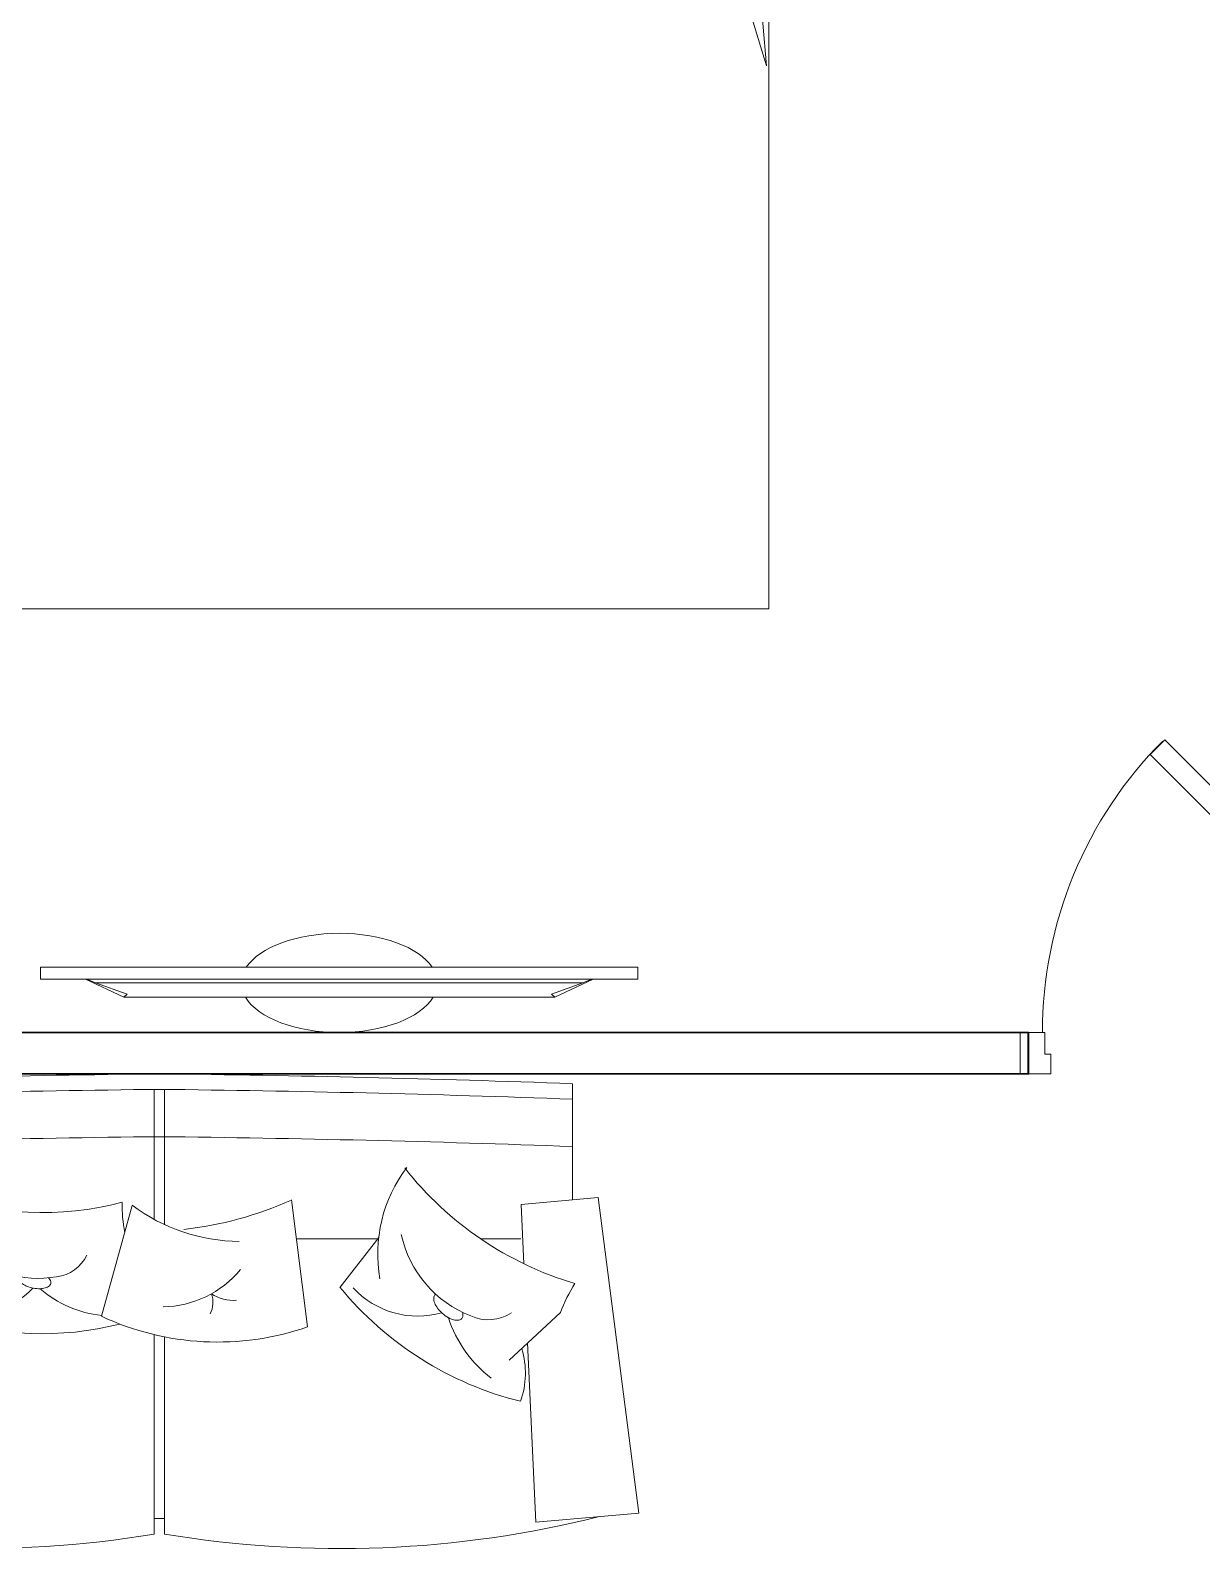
# Model space of a CAD drawing. Header units: millimetres. Extents: x 0 to 145404, y 0 to 194550.
# Drawn here: x 32339 to 34607, y 70127 to 73066 of the extents above; entities that cross this region are included whole.
import ezdxf

# ---------------------------------------------------------------- set-up
doc = ezdxf.new("R2010")
doc.units = ezdxf.units.MM
doc.linetypes.add('ELGO_LTYPE0', pattern=[0])
doc.layers.add('АР - Двери', color=126, linetype='Continuous', lineweight=9)
doc.layers.add('АР - Перегородки 80', color=32, linetype='Continuous', lineweight=30)
doc.layers.add('АР - мебель', color=7, linetype='Continuous', lineweight=9, true_color=0x787878)

# ---------------------------------------------------------------- blocks, each defined once
blk = doc.blocks.new('*U145')
at = {"color": 0, "linetype": 'ELGO_LTYPE0'}
for p, q in [((-126.3, -578.5), (-126.3, 578.5)), ((-126.3, 578.5), (-103.1, 578.5)), ((-103.1, 578.5), (-103.1, -578.5)), ((-103.1, 491.5), (-68.5, 417.2)), ((-103.1, 489.1), (-96.1, 471.8)), ((-96.1, 471.8), (-96.1, -471.8)), ((-74.4, 410.8), (-96.1, 471.8)), ((-68.5, 417.2), (-74.4, 410.8)), ((-68.5, -417.2), (-68.5, 417.2)), ((-74.4, -410.8), (-96.1, -471.8)), ((-68.5, -417.2), (-74.4, -410.8)), ((-103.1, -491.5), (-68.5, -417.2)), ((-96.1, -471.8), (-103.1, -489.1)), ((-103.1, -578.5), (-126.3, -578.5))]:
    blk.add_line(p, q, dxfattribs=at)
for start_param, end_param in [(0.31972, 2.821873), (3.433141, 5.991637)]:
    blk.add_ellipse((-96.1, 0), major_axis=(0, 189.6), ratio=0.506784, start_param=start_param, end_param=end_param, dxfattribs=at)
blk = doc.blocks.new('КРТ37_1550х2200')
for points in [[(-1161.7, -360), (-1161.7, 0), (-801.7, 0)], [(-1161.7, -360), (-801.7, -360), (-801.7, 0)], [(775, 0), (-775, 0)], [(-775, -2200), (-775, 0)], [(775, -2200), (775, 0)], [(1161.7, -360), (1161.7, 0), (801.7, 0)], [(1161.7, -360), (801.7, -360), (801.7, 0)], [(-607.3, -290), (-607.3, -50.8), (-176.2, -50.8), (-176.2, -290)], [(595.7, -290), (595.7, -50.8), (164.6, -50.8), (164.6, -290)], [(-653.1, -290), (775, -290)], [(775, -2200), (-775, -2200)]]:
    blk.add_lwpolyline(points)
blk.add_lwpolyline([(-770.3, -1148.4), (-721, -569.7), (-705.9, -433.6), (-653.1, -290), (-615.3, -380.7), (-502, -471.4), (-607.7, -615)], close=True)
blk = doc.blocks.new('*U84')
at = {"ltscale": 100}
for p, q in [((15, 37.5), (15, -42.5)), ((46, 37.5), (15, 37.5)), ((48, -4.5), (48, 35.5)), ((852, -4.5), (852, 37.5)), ((852, 37.5), (885, 37.5)), ((885, 37.5), (885, -42.5)), ((60, -4.5), (48, -4.5)), ((60, -42.5), (60, -4.5)), ((840, -42.5), (840, -4.5)), ((840, -4.5), (852, -4.5)), ((15, -42.5), (60, -42.5)), ((885, -42.5), (840, -42.5))]:
    blk.add_line(p, q, dxfattribs=at)
for points in [[(54.4, 38.9), (82.7, 10.6), (648, 575.9), (619.7, 604.2)], [(15, -42.5), (0, -42.5), (0, 37.5), (15, 37.5)], [(885, -42.5), (900, -42.5), (900, 37.5), (885, 37.5)]]:
    blk.add_lwpolyline(points, close=True, dxfattribs=at)
blk.add_circle((48, 37.5), 2, dxfattribs=at)
blk.add_arc((56.7, 37.5), 800, 0, 44.865, dxfattribs=at)
blk = doc.blocks.new('ММ405_1855х920')
for p, q in [((-800, -19), (-800, -244)), ((800, -19), (800, -244)), ((-10, -30.1), (-10, -281.9)), ((10, -30.1), (10, -291.9)), ((-849.8, -239.6), (-928.3, -850.1)), ((-700.4, -252.7), (-849.8, -239.6)), ((-700.4, -252.7), (-729.1, -867.6)), ((-112.2, -469.2), (-52.7, -254.5)), ((286.4, -489.9), (255.4, -244.1)), ((700.4, -252.7), (849.8, -239.6)), ((700.4, -252.7), (705.7, -367.6)), ((849.8, -239.6), (928.3, -850.1)), ((-703.5, -319), (-423.8, -319)), ((264.8, -319), (424.2, -319)), ((349.6, -413.1), (424.5, -316.5)), ((621.6, -319), (700, -319)), ((-422, -469.4), (-409.5, -359)), ((676.9, -554), (776.3, -462.2)), ((-10, -504.8), (-10, -890.7)), ((10, -509.1), (10, -890.7)), ((712.9, -520.8), (729.1, -867.6)), ((-928.3, -850.1), (-729.1, -867.6)), ((928.3, -850.1), (729.1, -867.6)), ((10, -860.7), (-10, -860.7))]:
    blk.add_line(p, q)
for centre, radius, start, end in [((350, -31582.1), 31584.1, 90.63494, 92.08664), ((-350, -31582.1), 31584.1, 87.91336, 89.36506), ((350, -31612.1), 31584.1, 90.63494, 92.08664), ((-350, -31612.1), 31584.1, 87.91336, 89.36506), ((350, -31703.7), 31584.1, 90.63494, 92.08664), ((-350, -31703.7), 31584.1, 87.91336, 89.36506), ((701.5, -349.3), 279, 142.8813, 189.845), ((990.9, 223.5), 656.3, 218.1576, 253.5046), ((-224.9, 328.1), 596.6, 249.49, 284.837), ((-178.9, -253.5), 253.6, 174.2138, 221.1774), ((181.3, -256.3), 253.6, 178.2735, 191.4911), ((157.2, 25.8), 350.1, 233.1763, 269.5481), ((-29.3, 388.3), 693.6, 276.3104, 294.233), ((680.6, -265.6), 217.1, 192.0588, 248.9674), ((-234.7, -198.4), 197.4, 223.3913, 280.2998), ((-207.4, -319.3), 73.7, 276.2548, 334.7839), ((3.1, -251.5), 199.6, 271.0714, 320.437), ((-264.2, -395.3), 8.22, 169.6884, 209.5966), ((-264.2, -395.3), 8.22, 157.4969, 169.6884), ((-251.7, -388.2), 22.6, 209.5966, 233.3414), ((-241.8, -374.9), 39.2, 233.3414, 248.0956), ((-232.7, -352.5), 63.4, 248.0956, 259.6884), ((-227.6, -392.6), 22.6, 286.0353, 309.7802), ((-230.9, -410.8), 22.6, 29.5966, 45.244), ((-218.4, -403.7), 8.22, 309.7802, 349.6884), ((-218.4, -403.7), 8.22, 349.6884, 29.5966), ((1038.4, -557.9), 279, 146.9411, 159.9368), ((-358.8, -310.2), 154, 253.9474, 317.3193), ((-232.7, -352.5), 63.4, 259.6884, 271.2811), ((-232.2, -376.6), 39.2, 271.2811, 286.0353), ((-89.5, -252.1), 216.6, 229.1241, 264.0995), ((55.8, -442.3), 47.7, 332.0065, 20.3017), ((143.1, -361), 77.4, 236.7088, 274.5254), ((856.8, 3.3), 656.3, 219.3826, 256.1006), ((500, -299.6), 169.4, 222.615, 285.9869), ((540.2, -433.8), 9.04, 138.356, 178.2641), ((556, -434.2), 24.9, 178.2641, 202.009), ((540.2, -433.8), 9.04, 126.1645, 138.356), ((-224.9, 93.7), 596.6, 250.715, 284.3772), ((112.6, 11.9), 531, 244.9499, 289.1066), ((573, -427.4), 43.2, 202.009, 216.7632), ((594.3, -411.5), 69.8, 216.7632, 228.356), ((594.3, -411.5), 69.8, 228.356, 239.9487), ((578.5, -467.8), 9.04, 318.356, 358.2641), ((562.6, -467.3), 24.9, 358.2641, 13.9116), ((637, -394.8), 81.1, 244.9224, 303.4515), ((786.3, -399.1), 238.2, 197.7917, 232.7671), ((581, -434.5), 43.2, 239.9487, 254.7029), ((576.1, -452.1), 24.9, 254.7029, 278.4478), ((578.5, -467.8), 9.04, 278.4478, 318.356), ((546.2, -579.2), 162.4, 340.3859, 16.7607), ((-350, 1137.7), 2056.7, 255.8733, 279.5156), ((350, 1137.7), 2056.7, 260.4844, 284.1267)]:
    blk.add_arc(centre, radius, start, end)
blk = doc.blocks.new('Квартира 1К 5450 тип 8')
at = {"layer": 'АР - Перегородки 80'}
blk.add_lwpolyline([(-4053.3, 2430), (-4053.3, 2350), (-6750, 2350), (-6750, 2430)], close=True, dxfattribs=at)
at = {"layer": 'АР - Двери', "xscale": -1}
blk.add_blockref('*U84', (-3170, 2392.5), dxfattribs=at)
at = {"layer": 'АР - мебель', "xscale": -1}
blk.add_blockref('КРТ37_1550х2200', (-5331.5, 5450), dxfattribs=at)
at = {"layer": 'АР - мебель', "rotation": 270}
blk.add_blockref('*U145', (-5388.3, 2430), dxfattribs=at)
at = {"layer": 'АР - мебель'}
blk.add_blockref('ММ405_1855х920', (-5736.4, 2350), dxfattribs=at)
blk = doc.blocks.new('V_Section_3')
blk.add_blockref('Квартира 1К 5450 тип 8', (7150, -34650))

msp = doc.modelspace()

# ---------------------------------------------------------------- block references
msp.add_blockref('V_Section_3', (31175.5, 103346.1, 0))

doc.saveas('drawing.dxf')
